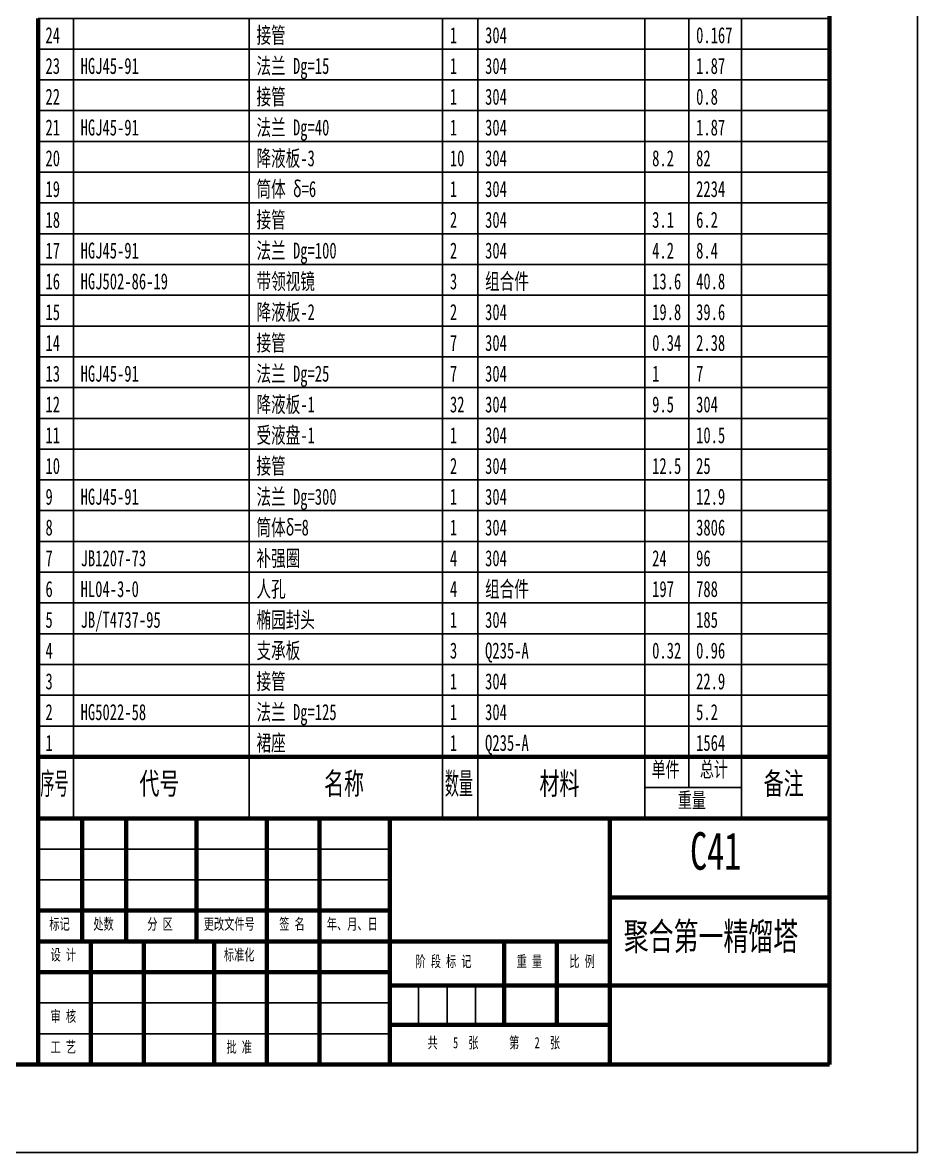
# Model space of a CAD drawing. Header units: millimetres. Extents: x -8910 to 8910, y -12615 to 12615.
# Drawn here: x 2804 to 8910, y -12615 to -4904 of the extents above; entities that cross this region are included whole.
import ezdxf

# ---------------------------------------------------------------- set-up
doc = ezdxf.new("R2010")
doc.units = ezdxf.units.MM
doc.layers.add('CAXA0', color=7, linetype='Continuous', lineweight=50)
doc.layers.add('CAXA3', color=7, linetype='Continuous', lineweight=25)
doc.styles.add('TextStyle0', font='FSGB2312.ttf', dxfattribs={"width": 0.47012})
doc.styles.add('标准', font='FSGB2312.ttf', dxfattribs={"width": 0.667})

# ---------------------------------------------------------------- blocks, each defined once
blk = doc.blocks.new('CAXBLOCK0', base_point=(8310, -12015))
at = {"layer": 'CAXA0', "linetype": 'Continuous', "lineweight": 25}
for p, q in [((8910, 12615), (8910, -12615)), ((8910, -12615), (-8910, -12615))]:
    blk.add_line(p, q, dxfattribs=at)
at = {"layer": 'CAXA0', "linetype": 'Continuous', "lineweight": 70}
for p, q in [((8310, 12015), (8310, -12015)), ((8310, -12015), (-8310, -12015))]:
    blk.add_line(p, q, dxfattribs=at)
blk = doc.blocks.new('CAXBLOCK89')
at = {"layer": 'CAXA0', "color": 0, "linetype": 'Continuous', "lineweight": 70}
for p, q in [((2910, -10335), (2910, -9915)), ((3150, -9915), (2910, -9915)), ((2910, -10335), (3150, -10335))]:
    blk.add_line(p, q, dxfattribs=at)
at = {"layer": 'CAXA0', "color": 0, "linetype": 'Continuous', "lineweight": 25}
blk.add_line((3150, -9915), (3150, -10335), dxfattribs=at)
at = {"layer": 'CAXA0', "color": 0, "linetype": 'Continuous', "lineweight": 25, "insert": (2925, -10022.25), "char_height": 150, "attachment_point": 1, "style": 'TextStyle0'}
blk.add_mtext('\\fFangSong_GB2312|b0|i0|p34;序号', dxfattribs=at)
blk = doc.blocks.new('CAXBLOCK90')
at = {"layer": 'CAXA0', "color": 0, "linetype": 'Continuous', "lineweight": 25}
for p, q in [((3150, -10335), (3150, -9915)), ((4350, -9915), (4350, -10335))]:
    blk.add_line(p, q, dxfattribs=at)
at = {"layer": 'CAXA0', "color": 0, "linetype": 'Continuous', "lineweight": 70}
for p, q in [((4350, -9915), (3150, -9915)), ((3150, -10335), (4350, -10335))]:
    blk.add_line(p, q, dxfattribs=at)
at = {"layer": 'CAXA0', "color": 0, "linetype": 'Continuous', "lineweight": 25, "insert": (3601, -10022.2), "char_height": 150, "attachment_point": 1, "style": '标准'}
blk.add_mtext('\\fFangSong_GB2312|b0|i0|p34;代号', dxfattribs=at)
blk = doc.blocks.new('CAXBLOCK91')
at = {"layer": 'CAXA0', "color": 0, "linetype": 'Continuous', "lineweight": 25}
for p, q in [((4350, -10335), (4350, -9915)), ((5670, -9915), (5670, -10335))]:
    blk.add_line(p, q, dxfattribs=at)
at = {"layer": 'CAXA0', "color": 0, "linetype": 'Continuous', "lineweight": 70}
for p, q in [((5670, -9915), (4350, -9915)), ((4350, -10335), (5670, -10335))]:
    blk.add_line(p, q, dxfattribs=at)
at = {"layer": 'CAXA0', "color": 0, "linetype": 'Continuous', "lineweight": 25, "insert": (4861, -10022.2), "char_height": 150, "attachment_point": 1, "style": '标准'}
blk.add_mtext('\\fFangSong_GB2312|b0|i0|p34;名称', dxfattribs=at)
blk = doc.blocks.new('CAXBLOCK92')
at = {"layer": 'CAXA0', "color": 0, "linetype": 'Continuous', "lineweight": 25}
for p, q in [((5670, -10335), (5670, -9915)), ((5910, -9915), (5910, -10335))]:
    blk.add_line(p, q, dxfattribs=at)
at = {"layer": 'CAXA0', "color": 0, "linetype": 'Continuous', "lineweight": 70}
for p, q in [((5910, -9915), (5670, -9915)), ((5670, -10335), (5910, -10335))]:
    blk.add_line(p, q, dxfattribs=at)
at = {"layer": 'CAXA0', "color": 0, "linetype": 'Continuous', "lineweight": 25, "insert": (5685, -10022.25), "char_height": 150, "attachment_point": 1, "style": 'TextStyle0'}
blk.add_mtext('\\fFangSong_GB2312|b0|i0|p34;数量', dxfattribs=at)
blk = doc.blocks.new('CAXBLOCK93')
at = {"layer": 'CAXA0', "color": 0, "linetype": 'Continuous', "lineweight": 25}
for p, q in [((5910, -10335), (5910, -9915)), ((7050, -9915), (7050, -10335))]:
    blk.add_line(p, q, dxfattribs=at)
at = {"layer": 'CAXA0', "color": 0, "linetype": 'Continuous', "lineweight": 70}
for p, q in [((7050, -9915), (5910, -9915)), ((5910, -10335), (7050, -10335))]:
    blk.add_line(p, q, dxfattribs=at)
at = {"layer": 'CAXA0', "color": 0, "linetype": 'Continuous', "lineweight": 25, "insert": (6331, -10022.2), "char_height": 150, "attachment_point": 1, "style": '标准'}
blk.add_mtext('\\fFangSong_GB2312|b0|i0|p34;材料', dxfattribs=at)
blk = doc.blocks.new('CAXBLOCK94')
at = {"layer": 'CAXA0', "color": 0, "linetype": 'Continuous', "lineweight": 25}
for p, q in [((7050, -10335), (7050, -10125)), ((7710, -10125), (7050, -10125)), ((7710, -10125), (7710, -10335))]:
    blk.add_line(p, q, dxfattribs=at)
at = {"layer": 'CAXA0', "color": 0, "linetype": 'Continuous', "lineweight": 70}
blk.add_line((7050, -10335), (7710, -10335), dxfattribs=at)
at = {"layer": 'CAXA0', "color": 0, "linetype": 'Continuous', "lineweight": 25, "insert": (7275.7, -10158.1), "char_height": 105, "attachment_point": 1, "style": '标准'}
blk.add_mtext('\\fFangSong_GB2312|b0|i0|p34;重量', dxfattribs=at)
blk = doc.blocks.new('CAXBLOCK95')
at = {"layer": 'CAXA0', "color": 0, "linetype": 'Continuous', "lineweight": 25}
for p, q in [((7050, -10125), (7050, -9915)), ((7350, -9915), (7350, -10125)), ((7050, -10125), (7350, -10125))]:
    blk.add_line(p, q, dxfattribs=at)
at = {"layer": 'CAXA0', "color": 0, "linetype": 'Continuous', "lineweight": 70}
blk.add_line((7350, -9915), (7050, -9915), dxfattribs=at)
at = {"layer": 'CAXA0', "color": 0, "linetype": 'Continuous', "lineweight": 25, "insert": (7095.7, -9948.1), "char_height": 105, "attachment_point": 1, "style": '标准'}
blk.add_mtext('\\fFangSong_GB2312|b0|i0|p34;单件', dxfattribs=at)
blk = doc.blocks.new('CAXBLOCK96')
at = {"layer": 'CAXA0', "color": 0, "linetype": 'Continuous', "lineweight": 25}
for p, q in [((7350, -10125), (7350, -9915)), ((7710, -9915), (7710, -10125)), ((7350, -10125), (7710, -10125))]:
    blk.add_line(p, q, dxfattribs=at)
at = {"layer": 'CAXA0', "color": 0, "linetype": 'Continuous', "lineweight": 70}
blk.add_line((7710, -9915), (7350, -9915), dxfattribs=at)
at = {"layer": 'CAXA0', "color": 0, "linetype": 'Continuous', "lineweight": 25, "insert": (7425.7, -9948.1), "char_height": 105, "attachment_point": 1, "style": '标准'}
blk.add_mtext('\\fFangSong_GB2312|b0|i0|p34;总计', dxfattribs=at)
blk = doc.blocks.new('CAXBLOCK97')
at = {"layer": 'CAXA0', "color": 0, "linetype": 'Continuous', "lineweight": 25}
blk.add_line((7710, -10335), (7710, -9915), dxfattribs=at)
at = {"layer": 'CAXA0', "color": 0, "linetype": 'Continuous', "lineweight": 70}
for p, q in [((8310, -9915), (7710, -9915)), ((8310, -9915), (8310, -10335)), ((7710, -10335), (8310, -10335))]:
    blk.add_line(p, q, dxfattribs=at)
at = {"layer": 'CAXA0', "color": 0, "linetype": 'Continuous', "lineweight": 25, "insert": (7861, -10022.2), "char_height": 150, "attachment_point": 1, "style": '标准'}
blk.add_mtext('\\fFangSong_GB2312|b0|i0|p34;备注', dxfattribs=at)
blk = doc.blocks.new('CAXBLOCK98')
at = {"layer": 'CAXA0', "color": 0, "linetype": 'Continuous', "lineweight": 70}
for p, q in [((8310, -10335), (8310, -9915)), ((8310, -9915), (8310, -10335))]:
    blk.add_line(p, q, dxfattribs=at)
blk = doc.blocks.new('CAXBLOCK88', base_point=(2910, -10335))
at = {"layer": 'CAXA0'}
for name in ['CAXBLOCK89', 'CAXBLOCK90', 'CAXBLOCK91', 'CAXBLOCK92', 'CAXBLOCK93', 'CAXBLOCK95', 'CAXBLOCK96', 'CAXBLOCK97', 'CAXBLOCK98', 'CAXBLOCK94']:
    blk.add_blockref(name, (0, 0), dxfattribs=at)
blk = doc.blocks.new('CAXBLOCK99', base_point=(2910, -9915))
at = {"layer": 'CAXA0', "color": 0, "linetype": 'Continuous', "lineweight": 25}
for p, q in [((8310, -9705), (2910, -9705)), ((3150, -9915), (3150, -9705)), ((4350, -9915), (4350, -9705)), ((5670, -9915), (5670, -9705)), ((5910, -9915), (5910, -9705)), ((7050, -9915), (7050, -9705)), ((7350, -9915), (7350, -9705)), ((7710, -9915), (7710, -9705)), ((8310, -9915), (2910, -9915))]:
    blk.add_line(p, q, dxfattribs=at)
at = {"layer": 'CAXA0', "color": 0, "linetype": 'Continuous', "lineweight": 70}
for p, q in [((2910, -9915), (2910, -9705)), ((8310, -9915), (8310, -9705))]:
    blk.add_line(p, q, dxfattribs=at)
at = {"layer": 'CAXA0', "color": 0, "linetype": 'Continuous', "lineweight": 25, "char_height": 109.5, "attachment_point": 1, "style": '标准'}
for s, insert in [('\\fFangSong_GB2312|b0|i0|p34;1', (2959.8, -9764.985)), ('\\fFangSong_GB2312|b0|i0|p34;裙座', (4399.8, -9764.985)), ('\\fFangSong_GB2312|b0|i0|p34;1', (5719.8, -9764.985)), ('\\fFangSong_GB2312|b0|i0|p34;Q235-A', (5959.8, -9764.985)), ('\\fFangSong_GB2312|b0|i0|p34;1564', (7399.8, -9764.985))]:
    blk.add_mtext(s, dxfattribs=dict(at, insert=insert))
blk = doc.blocks.new('CAXBLOCK100', base_point=(2910, -9705))
at = {"layer": 'CAXA0', "color": 0, "linetype": 'Continuous', "lineweight": 25}
for p, q in [((8310, -9495), (2910, -9495)), ((3150, -9705), (3150, -9495)), ((4350, -9705), (4350, -9495)), ((5670, -9705), (5670, -9495)), ((5910, -9705), (5910, -9495)), ((7050, -9705), (7050, -9495)), ((7350, -9705), (7350, -9495)), ((7710, -9705), (7710, -9495)), ((8310, -9705), (2910, -9705))]:
    blk.add_line(p, q, dxfattribs=at)
at = {"layer": 'CAXA0', "color": 0, "linetype": 'Continuous', "lineweight": 70}
for p, q in [((2910, -9705), (2910, -9495)), ((8310, -9705), (8310, -9495))]:
    blk.add_line(p, q, dxfattribs=at)
at = {"layer": 'CAXA0', "color": 0, "linetype": 'Continuous', "lineweight": 25, "char_height": 109.5, "attachment_point": 1, "style": '标准'}
for s, insert in [('\\fFangSong_GB2312|b0|i0|p34;2', (2959.8, -9554.985)), ('\\fFangSong_GB2312|b0|i0|p34;HG5022-58', (3199.8, -9554.985)), ('\\fFangSong_GB2312|b0|i0|p34;法兰 Dg=125', (4399.8, -9554.985)), ('\\fFangSong_GB2312|b0|i0|p34;1', (5719.8, -9554.985)), ('\\fFangSong_GB2312|b0|i0|p34;304', (5959.8, -9554.985)), ('\\fFangSong_GB2312|b0|i0|p34;5.2', (7399.8, -9554.985))]:
    blk.add_mtext(s, dxfattribs=dict(at, insert=insert))
blk = doc.blocks.new('CAXBLOCK101', base_point=(2910, -9495))
at = {"layer": 'CAXA0', "color": 0, "linetype": 'Continuous', "lineweight": 25}
for p, q in [((8310, -9285), (2910, -9285)), ((3150, -9495), (3150, -9285)), ((4350, -9495), (4350, -9285)), ((5670, -9495), (5670, -9285)), ((5910, -9495), (5910, -9285)), ((7050, -9495), (7050, -9285)), ((7350, -9495), (7350, -9285)), ((7710, -9495), (7710, -9285)), ((8310, -9495), (2910, -9495))]:
    blk.add_line(p, q, dxfattribs=at)
at = {"layer": 'CAXA0', "color": 0, "linetype": 'Continuous', "lineweight": 70}
for p, q in [((2910, -9495), (2910, -9285)), ((8310, -9495), (8310, -9285))]:
    blk.add_line(p, q, dxfattribs=at)
at = {"layer": 'CAXA0', "color": 0, "linetype": 'Continuous', "lineweight": 25, "char_height": 109.5, "attachment_point": 1, "style": '标准'}
for s, insert in [('\\fFangSong_GB2312|b0|i0|p34;接管', (4399.8, -9344.985)), ('\\fFangSong_GB2312|b0|i0|p34;3', (2959.8, -9344.985)), ('\\fFangSong_GB2312|b0|i0|p34;1', (5719.8, -9344.985)), ('\\fFangSong_GB2312|b0|i0|p34;304', (5959.8, -9344.985)), ('\\fFangSong_GB2312|b0|i0|p34;22.9', (7399.8, -9344.985))]:
    blk.add_mtext(s, dxfattribs=dict(at, insert=insert))
blk = doc.blocks.new('CAXBLOCK102', base_point=(2910, -9285))
at = {"layer": 'CAXA0', "color": 0, "linetype": 'Continuous', "lineweight": 25}
for p, q in [((8310, -9075), (2910, -9075)), ((3150, -9285), (3150, -9075)), ((4350, -9285), (4350, -9075)), ((5670, -9285), (5670, -9075)), ((5910, -9285), (5910, -9075)), ((7050, -9285), (7050, -9075)), ((7350, -9285), (7350, -9075)), ((7710, -9285), (7710, -9075)), ((8310, -9285), (2910, -9285))]:
    blk.add_line(p, q, dxfattribs=at)
at = {"layer": 'CAXA0', "color": 0, "linetype": 'Continuous', "lineweight": 70}
for p, q in [((2910, -9285), (2910, -9075)), ((8310, -9285), (8310, -9075))]:
    blk.add_line(p, q, dxfattribs=at)
at = {"layer": 'CAXA0', "color": 0, "linetype": 'Continuous', "lineweight": 25, "char_height": 109.5, "attachment_point": 1, "style": '标准'}
for s, insert in [('\\fFangSong_GB2312|b0|i0|p34;4', (2959.8, -9134.985)), ('\\fFangSong_GB2312|b0|i0|p34;支承板', (4399.8, -9134.985)), ('\\fFangSong_GB2312|b0|i0|p34;3', (5719.8, -9134.985)), ('\\fFangSong_GB2312|b0|i0|p34;Q235-A', (5959.8, -9134.985)), ('\\fFangSong_GB2312|b0|i0|p34;0.32', (7099.8, -9134.985)), ('\\fFangSong_GB2312|b0|i0|p34;0.96', (7399.8, -9134.985))]:
    blk.add_mtext(s, dxfattribs=dict(at, insert=insert))
blk = doc.blocks.new('CAXBLOCK103', base_point=(2910, -9075))
at = {"layer": 'CAXA0', "color": 0, "linetype": 'Continuous', "lineweight": 25}
for p, q in [((8310, -8865), (2910, -8865)), ((3150, -9075), (3150, -8865)), ((4350, -9075), (4350, -8865)), ((5670, -9075), (5670, -8865)), ((5910, -9075), (5910, -8865)), ((7050, -9075), (7050, -8865)), ((7350, -9075), (7350, -8865)), ((7710, -9075), (7710, -8865)), ((8310, -9075), (2910, -9075))]:
    blk.add_line(p, q, dxfattribs=at)
at = {"layer": 'CAXA0', "color": 0, "linetype": 'Continuous', "lineweight": 70}
for p, q in [((2910, -9075), (2910, -8865)), ((8310, -9075), (8310, -8865))]:
    blk.add_line(p, q, dxfattribs=at)
at = {"layer": 'CAXA0', "color": 0, "linetype": 'Continuous', "lineweight": 25, "char_height": 109.5, "attachment_point": 1, "style": '标准'}
for s, insert in [('\\fFangSong_GB2312|b0|i0|p34;5', (2959.8, -8924.985)), ('\\fFangSong_GB2312|b0|i0|p34;JB/T4737-95', (3199.8, -8924.985)), ('\\fFangSong_GB2312|b0|i0|p34;椭园封头', (4399.8, -8924.985)), ('\\fFangSong_GB2312|b0|i0|p34;1', (5719.8, -8924.985)), ('\\fFangSong_GB2312|b0|i0|p34;304', (5959.8, -8924.985)), ('\\fFangSong_GB2312|b0|i0|p34;185', (7399.8, -8924.985))]:
    blk.add_mtext(s, dxfattribs=dict(at, insert=insert))
blk = doc.blocks.new('CAXBLOCK104', base_point=(2910, -8865))
at = {"layer": 'CAXA0', "color": 0, "linetype": 'Continuous', "lineweight": 25}
for p, q in [((8310, -8655), (2910, -8655)), ((3150, -8865), (3150, -8655)), ((4350, -8865), (4350, -8655)), ((5670, -8865), (5670, -8655)), ((5910, -8865), (5910, -8655)), ((7050, -8865), (7050, -8655)), ((7350, -8865), (7350, -8655)), ((7710, -8865), (7710, -8655)), ((8310, -8865), (2910, -8865))]:
    blk.add_line(p, q, dxfattribs=at)
at = {"layer": 'CAXA0', "color": 0, "linetype": 'Continuous', "lineweight": 70}
for p, q in [((2910, -8865), (2910, -8655)), ((8310, -8865), (8310, -8655))]:
    blk.add_line(p, q, dxfattribs=at)
at = {"layer": 'CAXA0', "color": 0, "linetype": 'Continuous', "lineweight": 25, "char_height": 109.5, "attachment_point": 1, "style": '标准'}
for s, insert in [('\\fFangSong_GB2312|b0|i0|p34;人孔', (4399.8, -8714.985)), ('\\fFangSong_GB2312|b0|i0|p34;组合件', (5959.8, -8714.985)), ('\\fFangSong_GB2312|b0|i0|p34;6', (2959.8, -8714.985)), ('\\fFangSong_GB2312|b0|i0|p34;HL04-3-0', (3199.8, -8714.985)), ('\\fFangSong_GB2312|b0|i0|p34;4', (5719.8, -8714.985)), ('\\fFangSong_GB2312|b0|i0|p34;197', (7099.8, -8714.985)), ('\\fFangSong_GB2312|b0|i0|p34;788', (7399.8, -8714.985))]:
    blk.add_mtext(s, dxfattribs=dict(at, insert=insert))
blk = doc.blocks.new('CAXBLOCK105', base_point=(2910, -8655))
at = {"layer": 'CAXA0', "color": 0, "linetype": 'Continuous', "lineweight": 25}
for p, q in [((8310, -8445), (2910, -8445)), ((3150, -8655), (3150, -8445)), ((4350, -8655), (4350, -8445)), ((5670, -8655), (5670, -8445)), ((5910, -8655), (5910, -8445)), ((7050, -8655), (7050, -8445)), ((7350, -8655), (7350, -8445)), ((7710, -8655), (7710, -8445)), ((8310, -8655), (2910, -8655))]:
    blk.add_line(p, q, dxfattribs=at)
at = {"layer": 'CAXA0', "color": 0, "linetype": 'Continuous', "lineweight": 70}
for p, q in [((2910, -8655), (2910, -8445)), ((8310, -8655), (8310, -8445))]:
    blk.add_line(p, q, dxfattribs=at)
at = {"layer": 'CAXA0', "color": 0, "linetype": 'Continuous', "lineweight": 25, "char_height": 109.5, "attachment_point": 1, "style": '标准'}
for s, insert in [('\\fFangSong_GB2312|b0|i0|p34;7', (2959.8, -8504.985)), ('\\fFangSong_GB2312|b0|i0|p34;JB1207-73', (3199.8, -8504.985)), ('\\fFangSong_GB2312|b0|i0|p34;补强圈', (4399.8, -8504.985)), ('\\fFangSong_GB2312|b0|i0|p34;4', (5719.8, -8504.985)), ('\\fFangSong_GB2312|b0|i0|p34;304', (5959.8, -8504.985)), ('\\fFangSong_GB2312|b0|i0|p34;24', (7099.8, -8504.985)), ('\\fFangSong_GB2312|b0|i0|p34;96', (7399.8, -8504.985))]:
    blk.add_mtext(s, dxfattribs=dict(at, insert=insert))
blk = doc.blocks.new('CAXBLOCK106', base_point=(2910, -8445))
at = {"layer": 'CAXA0', "color": 0, "linetype": 'Continuous', "lineweight": 25}
for p, q in [((8310, -8235), (2910, -8235)), ((3150, -8445), (3150, -8235)), ((4350, -8445), (4350, -8235)), ((5670, -8445), (5670, -8235)), ((5910, -8445), (5910, -8235)), ((7050, -8445), (7050, -8235)), ((7350, -8445), (7350, -8235)), ((7710, -8445), (7710, -8235)), ((8310, -8445), (2910, -8445))]:
    blk.add_line(p, q, dxfattribs=at)
at = {"layer": 'CAXA0', "color": 0, "linetype": 'Continuous', "lineweight": 70}
for p, q in [((2910, -8445), (2910, -8235)), ((8310, -8445), (8310, -8235))]:
    blk.add_line(p, q, dxfattribs=at)
at = {"layer": 'CAXA0', "color": 0, "linetype": 'Continuous', "lineweight": 25, "char_height": 109.5, "attachment_point": 1, "style": '标准'}
for s, insert in [('\\fFangSong_GB2312|b0|i0|p34;8', (2959.8, -8294.985)), ('\\fFangSong_GB2312|b0|i0|p34;筒体δ=8', (4399.8, -8294.985)), ('\\fFangSong_GB2312|b0|i0|p34;1', (5719.8, -8294.985)), ('\\fFangSong_GB2312|b0|i0|p34;304', (5959.8, -8294.985)), ('\\fFangSong_GB2312|b0|i0|p34;3806', (7399.8, -8294.985))]:
    blk.add_mtext(s, dxfattribs=dict(at, insert=insert))
blk = doc.blocks.new('CAXBLOCK107', base_point=(2910, -8235))
at = {"layer": 'CAXA0', "color": 0, "linetype": 'Continuous', "lineweight": 25}
for p, q in [((8310, -8025), (2910, -8025)), ((3150, -8235), (3150, -8025)), ((4350, -8235), (4350, -8025)), ((5670, -8235), (5670, -8025)), ((5910, -8235), (5910, -8025)), ((7050, -8235), (7050, -8025)), ((7350, -8235), (7350, -8025)), ((7710, -8235), (7710, -8025)), ((8310, -8235), (2910, -8235))]:
    blk.add_line(p, q, dxfattribs=at)
at = {"layer": 'CAXA0', "color": 0, "linetype": 'Continuous', "lineweight": 70}
for p, q in [((2910, -8235), (2910, -8025)), ((8310, -8235), (8310, -8025))]:
    blk.add_line(p, q, dxfattribs=at)
at = {"layer": 'CAXA0', "color": 0, "linetype": 'Continuous', "lineweight": 25, "char_height": 109.5, "attachment_point": 1, "style": '标准'}
for s, insert in [('\\fFangSong_GB2312|b0|i0|p34;9', (2959.8, -8084.985)), ('\\fFangSong_GB2312|b0|i0|p34;HGJ45-91', (3199.8, -8084.985)), ('\\fFangSong_GB2312|b0|i0|p34;法兰 Dg=300', (4399.8, -8084.985)), ('\\fFangSong_GB2312|b0|i0|p34;1', (5719.8, -8084.985)), ('\\fFangSong_GB2312|b0|i0|p34;304', (5959.8, -8084.985)), ('\\fFangSong_GB2312|b0|i0|p34;12.9', (7399.8, -8084.985))]:
    blk.add_mtext(s, dxfattribs=dict(at, insert=insert))
blk = doc.blocks.new('CAXBLOCK108', base_point=(2910, -8025))
at = {"layer": 'CAXA0', "color": 0, "linetype": 'Continuous', "lineweight": 25}
for p, q in [((8310, -7815), (2910, -7815)), ((3150, -8025), (3150, -7815)), ((4350, -8025), (4350, -7815)), ((5670, -8025), (5670, -7815)), ((5910, -8025), (5910, -7815)), ((7050, -8025), (7050, -7815)), ((7350, -8025), (7350, -7815)), ((7710, -8025), (7710, -7815)), ((8310, -8025), (2910, -8025))]:
    blk.add_line(p, q, dxfattribs=at)
at = {"layer": 'CAXA0', "color": 0, "linetype": 'Continuous', "lineweight": 70}
for p, q in [((2910, -8025), (2910, -7815)), ((8310, -8025), (8310, -7815))]:
    blk.add_line(p, q, dxfattribs=at)
at = {"layer": 'CAXA0', "color": 0, "linetype": 'Continuous', "lineweight": 25, "char_height": 109.5, "attachment_point": 1, "style": '标准'}
for s, insert in [('\\fFangSong_GB2312|b0|i0|p34;接管', (4399.8, -7874.985)), ('\\fFangSong_GB2312|b0|i0|p34;10', (2959.8, -7874.985)), ('\\fFangSong_GB2312|b0|i0|p34;2', (5719.8, -7874.985)), ('\\fFangSong_GB2312|b0|i0|p34;304', (5959.8, -7874.985)), ('\\fFangSong_GB2312|b0|i0|p34;12.5', (7099.8, -7874.985)), ('\\fFangSong_GB2312|b0|i0|p34;25', (7399.8, -7874.985))]:
    blk.add_mtext(s, dxfattribs=dict(at, insert=insert))
blk = doc.blocks.new('CAXBLOCK109', base_point=(2910, -7815))
at = {"layer": 'CAXA0', "color": 0, "linetype": 'Continuous', "lineweight": 25}
for p, q in [((8310, -7605), (2910, -7605)), ((3150, -7815), (3150, -7605)), ((4350, -7815), (4350, -7605)), ((5670, -7815), (5670, -7605)), ((5910, -7815), (5910, -7605)), ((7050, -7815), (7050, -7605)), ((7350, -7815), (7350, -7605)), ((7710, -7815), (7710, -7605)), ((8310, -7815), (2910, -7815))]:
    blk.add_line(p, q, dxfattribs=at)
at = {"layer": 'CAXA0', "color": 0, "linetype": 'Continuous', "lineweight": 70}
for p, q in [((2910, -7815), (2910, -7605)), ((8310, -7815), (8310, -7605))]:
    blk.add_line(p, q, dxfattribs=at)
at = {"layer": 'CAXA0', "color": 0, "linetype": 'Continuous', "lineweight": 25, "char_height": 109.5, "attachment_point": 1, "style": '标准'}
for s, insert in [('\\fFangSong_GB2312|b0|i0|p34;11', (2959.8, -7664.985)), ('\\fFangSong_GB2312|b0|i0|p34;受液盘-1', (4399.8, -7664.985)), ('\\fFangSong_GB2312|b0|i0|p34;1', (5719.8, -7664.985)), ('\\fFangSong_GB2312|b0|i0|p34;304', (5959.8, -7664.985)), ('\\fFangSong_GB2312|b0|i0|p34;10.5', (7399.8, -7664.985))]:
    blk.add_mtext(s, dxfattribs=dict(at, insert=insert))
blk = doc.blocks.new('CAXBLOCK110', base_point=(2910, -7605))
at = {"layer": 'CAXA0', "color": 0, "linetype": 'Continuous', "lineweight": 25}
for p, q in [((8310, -7395), (2910, -7395)), ((3150, -7605), (3150, -7395)), ((4350, -7605), (4350, -7395)), ((5670, -7605), (5670, -7395)), ((5910, -7605), (5910, -7395)), ((7050, -7605), (7050, -7395)), ((7350, -7605), (7350, -7395)), ((7710, -7605), (7710, -7395)), ((8310, -7605), (2910, -7605))]:
    blk.add_line(p, q, dxfattribs=at)
at = {"layer": 'CAXA0', "color": 0, "linetype": 'Continuous', "lineweight": 70}
for p, q in [((2910, -7605), (2910, -7395)), ((8310, -7605), (8310, -7395))]:
    blk.add_line(p, q, dxfattribs=at)
at = {"layer": 'CAXA0', "color": 0, "linetype": 'Continuous', "lineweight": 25, "char_height": 109.5, "attachment_point": 1, "style": '标准'}
for s, insert in [('\\fFangSong_GB2312|b0|i0|p34;12', (2959.8, -7454.985)), ('\\fFangSong_GB2312|b0|i0|p34;降液板-1', (4399.8, -7454.985)), ('\\fFangSong_GB2312|b0|i0|p34;32', (5719.8, -7454.985)), ('\\fFangSong_GB2312|b0|i0|p34;304', (5959.8, -7454.985)), ('\\fFangSong_GB2312|b0|i0|p34;9.5', (7099.8, -7454.985)), ('\\fFangSong_GB2312|b0|i0|p34;304', (7399.8, -7454.985))]:
    blk.add_mtext(s, dxfattribs=dict(at, insert=insert))
blk = doc.blocks.new('CAXBLOCK111', base_point=(2910, -7395))
at = {"layer": 'CAXA0', "color": 0, "linetype": 'Continuous', "lineweight": 25}
for p, q in [((8310, -7185), (2910, -7185)), ((3150, -7395), (3150, -7185)), ((4350, -7395), (4350, -7185)), ((5670, -7395), (5670, -7185)), ((5910, -7395), (5910, -7185)), ((7050, -7395), (7050, -7185)), ((7350, -7395), (7350, -7185)), ((7710, -7395), (7710, -7185)), ((8310, -7395), (2910, -7395))]:
    blk.add_line(p, q, dxfattribs=at)
at = {"layer": 'CAXA0', "color": 0, "linetype": 'Continuous', "lineweight": 70}
for p, q in [((2910, -7395), (2910, -7185)), ((8310, -7395), (8310, -7185))]:
    blk.add_line(p, q, dxfattribs=at)
at = {"layer": 'CAXA0', "color": 0, "linetype": 'Continuous', "lineweight": 25, "char_height": 109.5, "attachment_point": 1, "style": '标准'}
for s, insert in [('\\fFangSong_GB2312|b0|i0|p34;13', (2959.8, -7244.985)), ('\\fFangSong_GB2312|b0|i0|p34;HGJ45-91', (3199.8, -7244.985)), ('\\fFangSong_GB2312|b0|i0|p34;法兰 Dg=25', (4399.8, -7244.985)), ('\\fFangSong_GB2312|b0|i0|p34;7', (5719.8, -7244.985)), ('\\fFangSong_GB2312|b0|i0|p34;304', (5959.8, -7244.985)), ('\\fFangSong_GB2312|b0|i0|p34;1', (7099.8, -7244.985)), ('\\fFangSong_GB2312|b0|i0|p34;7', (7399.8, -7244.985))]:
    blk.add_mtext(s, dxfattribs=dict(at, insert=insert))
blk = doc.blocks.new('CAXBLOCK112', base_point=(2910, -7185))
at = {"layer": 'CAXA0', "color": 0, "linetype": 'Continuous', "lineweight": 25}
for p, q in [((8310, -6975), (2910, -6975)), ((3150, -7185), (3150, -6975)), ((4350, -7185), (4350, -6975)), ((5670, -7185), (5670, -6975)), ((5910, -7185), (5910, -6975)), ((7050, -7185), (7050, -6975)), ((7350, -7185), (7350, -6975)), ((7710, -7185), (7710, -6975)), ((8310, -7185), (2910, -7185))]:
    blk.add_line(p, q, dxfattribs=at)
at = {"layer": 'CAXA0', "color": 0, "linetype": 'Continuous', "lineweight": 70}
for p, q in [((2910, -7185), (2910, -6975)), ((8310, -7185), (8310, -6975))]:
    blk.add_line(p, q, dxfattribs=at)
at = {"layer": 'CAXA0', "color": 0, "linetype": 'Continuous', "lineweight": 25, "char_height": 109.5, "attachment_point": 1, "style": '标准'}
for s, insert in [('\\fFangSong_GB2312|b0|i0|p34;14', (2959.8, -7034.985)), ('\\fFangSong_GB2312|b0|i0|p34;接管', (4399.8, -7034.985)), ('\\fFangSong_GB2312|b0|i0|p34;7', (5719.8, -7034.985)), ('\\fFangSong_GB2312|b0|i0|p34;304', (5959.8, -7034.985)), ('\\fFangSong_GB2312|b0|i0|p34;0.34', (7099.8, -7034.985)), ('\\fFangSong_GB2312|b0|i0|p34;2.38', (7399.8, -7034.985))]:
    blk.add_mtext(s, dxfattribs=dict(at, insert=insert))
blk = doc.blocks.new('CAXBLOCK113', base_point=(2910, -6975))
at = {"layer": 'CAXA0', "color": 0, "linetype": 'Continuous', "lineweight": 25}
for p, q in [((8310, -6765), (2910, -6765)), ((3150, -6975), (3150, -6765)), ((4350, -6975), (4350, -6765)), ((5670, -6975), (5670, -6765)), ((5910, -6975), (5910, -6765)), ((7050, -6975), (7050, -6765)), ((7350, -6975), (7350, -6765)), ((7710, -6975), (7710, -6765)), ((8310, -6975), (2910, -6975))]:
    blk.add_line(p, q, dxfattribs=at)
at = {"layer": 'CAXA0', "color": 0, "linetype": 'Continuous', "lineweight": 70}
for p, q in [((2910, -6975), (2910, -6765)), ((8310, -6975), (8310, -6765))]:
    blk.add_line(p, q, dxfattribs=at)
at = {"layer": 'CAXA0', "color": 0, "linetype": 'Continuous', "lineweight": 25, "char_height": 109.5, "attachment_point": 1, "style": '标准'}
for s, insert in [('\\fFangSong_GB2312|b0|i0|p34;15', (2959.8, -6824.985)), ('\\fFangSong_GB2312|b0|i0|p34;降液板-2', (4399.8, -6824.985)), ('\\fFangSong_GB2312|b0|i0|p34;2', (5719.8, -6824.985)), ('\\fFangSong_GB2312|b0|i0|p34;304', (5959.8, -6824.985)), ('\\fFangSong_GB2312|b0|i0|p34;19.8', (7099.8, -6824.985)), ('\\fFangSong_GB2312|b0|i0|p34;39.6', (7399.8, -6824.985))]:
    blk.add_mtext(s, dxfattribs=dict(at, insert=insert))
blk = doc.blocks.new('CAXBLOCK114', base_point=(2910, -6765))
at = {"layer": 'CAXA0', "color": 0, "linetype": 'Continuous', "lineweight": 25}
for p, q in [((8310, -6555), (2910, -6555)), ((3150, -6765), (3150, -6555)), ((4350, -6765), (4350, -6555)), ((5670, -6765), (5670, -6555)), ((5910, -6765), (5910, -6555)), ((7050, -6765), (7050, -6555)), ((7350, -6765), (7350, -6555)), ((7710, -6765), (7710, -6555)), ((8310, -6765), (2910, -6765))]:
    blk.add_line(p, q, dxfattribs=at)
at = {"layer": 'CAXA0', "color": 0, "linetype": 'Continuous', "lineweight": 70}
for p, q in [((2910, -6765), (2910, -6555)), ((8310, -6765), (8310, -6555))]:
    blk.add_line(p, q, dxfattribs=at)
at = {"layer": 'CAXA0', "color": 0, "linetype": 'Continuous', "lineweight": 25, "char_height": 109.5, "attachment_point": 1, "style": '标准'}
for s, insert in [('\\fFangSong_GB2312|b0|i0|p34;16', (2959.8, -6614.985)), ('\\fFangSong_GB2312|b0|i0|p34;HGJ502-86-19', (3199.8, -6614.985)), ('\\fFangSong_GB2312|b0|i0|p34;带领视镜', (4399.8, -6614.985)), ('\\fFangSong_GB2312|b0|i0|p34;3', (5719.8, -6614.985)), ('\\fFangSong_GB2312|b0|i0|p34;组合件', (5959.8, -6614.985)), ('\\fFangSong_GB2312|b0|i0|p34;13.6', (7099.8, -6614.985)), ('\\fFangSong_GB2312|b0|i0|p34;40.8', (7399.8, -6614.985))]:
    blk.add_mtext(s, dxfattribs=dict(at, insert=insert))
blk = doc.blocks.new('CAXBLOCK115', base_point=(2910, -6555))
at = {"layer": 'CAXA0', "color": 0, "linetype": 'Continuous', "lineweight": 25}
for p, q in [((8310, -6345), (2910, -6345)), ((3150, -6555), (3150, -6345)), ((4350, -6555), (4350, -6345)), ((5670, -6555), (5670, -6345)), ((5910, -6555), (5910, -6345)), ((7050, -6555), (7050, -6345)), ((7350, -6555), (7350, -6345)), ((7710, -6555), (7710, -6345)), ((8310, -6555), (2910, -6555))]:
    blk.add_line(p, q, dxfattribs=at)
at = {"layer": 'CAXA0', "color": 0, "linetype": 'Continuous', "lineweight": 70}
for p, q in [((2910, -6555), (2910, -6345)), ((8310, -6555), (8310, -6345))]:
    blk.add_line(p, q, dxfattribs=at)
at = {"layer": 'CAXA0', "color": 0, "linetype": 'Continuous', "lineweight": 25, "char_height": 109.5, "attachment_point": 1, "style": '标准'}
for s, insert in [('\\fFangSong_GB2312|b0|i0|p34;法兰 Dg=100', (4399.8, -6404.985)), ('\\fFangSong_GB2312|b0|i0|p34;17', (2959.8, -6404.985)), ('\\fFangSong_GB2312|b0|i0|p34;HGJ45-91', (3199.8, -6404.985)), ('\\fFangSong_GB2312|b0|i0|p34;2', (5719.8, -6404.985)), ('\\fFangSong_GB2312|b0|i0|p34;304', (5959.8, -6404.985)), ('\\fFangSong_GB2312|b0|i0|p34;4.2', (7099.8, -6404.985)), ('\\fFangSong_GB2312|b0|i0|p34;8.4', (7399.8, -6404.985))]:
    blk.add_mtext(s, dxfattribs=dict(at, insert=insert))
blk = doc.blocks.new('CAXBLOCK116', base_point=(2910, -6345))
at = {"layer": 'CAXA0', "color": 0, "linetype": 'Continuous', "lineweight": 25}
for p, q in [((8310, -6135), (2910, -6135)), ((3150, -6345), (3150, -6135)), ((4350, -6345), (4350, -6135)), ((5670, -6345), (5670, -6135)), ((5910, -6345), (5910, -6135)), ((7050, -6345), (7050, -6135)), ((7350, -6345), (7350, -6135)), ((7710, -6345), (7710, -6135)), ((8310, -6345), (2910, -6345))]:
    blk.add_line(p, q, dxfattribs=at)
at = {"layer": 'CAXA0', "color": 0, "linetype": 'Continuous', "lineweight": 70}
for p, q in [((2910, -6345), (2910, -6135)), ((8310, -6345), (8310, -6135))]:
    blk.add_line(p, q, dxfattribs=at)
at = {"layer": 'CAXA0', "color": 0, "linetype": 'Continuous', "lineweight": 25, "char_height": 109.5, "attachment_point": 1, "style": '标准'}
for s, insert in [('\\fFangSong_GB2312|b0|i0|p34;18', (2959.8, -6194.985)), ('\\fFangSong_GB2312|b0|i0|p34;接管', (4399.8, -6194.985)), ('\\fFangSong_GB2312|b0|i0|p34;2', (5719.8, -6194.985)), ('\\fFangSong_GB2312|b0|i0|p34;304', (5959.8, -6194.985)), ('\\fFangSong_GB2312|b0|i0|p34;3.1', (7099.8, -6194.985)), ('\\fFangSong_GB2312|b0|i0|p34;6.2', (7399.8, -6194.985))]:
    blk.add_mtext(s, dxfattribs=dict(at, insert=insert))
blk = doc.blocks.new('CAXBLOCK117', base_point=(2910, -6135))
at = {"layer": 'CAXA0', "color": 0, "linetype": 'Continuous', "lineweight": 25}
for p, q in [((8310, -5925), (2910, -5925)), ((3150, -6135), (3150, -5925)), ((4350, -6135), (4350, -5925)), ((5670, -6135), (5670, -5925)), ((5910, -6135), (5910, -5925)), ((7050, -6135), (7050, -5925)), ((7350, -6135), (7350, -5925)), ((7710, -6135), (7710, -5925)), ((8310, -6135), (2910, -6135))]:
    blk.add_line(p, q, dxfattribs=at)
at = {"layer": 'CAXA0', "color": 0, "linetype": 'Continuous', "lineweight": 70}
for p, q in [((2910, -6135), (2910, -5925)), ((8310, -6135), (8310, -5925))]:
    blk.add_line(p, q, dxfattribs=at)
at = {"layer": 'CAXA0', "color": 0, "linetype": 'Continuous', "lineweight": 25, "char_height": 109.5, "attachment_point": 1, "style": '标准'}
for s, insert in [('\\fFangSong_GB2312|b0|i0|p34;19', (2959.8, -5984.985)), ('\\fFangSong_GB2312|b0|i0|p34;筒体 δ=6', (4399.8, -5984.985)), ('\\fFangSong_GB2312|b0|i0|p34;1', (5719.8, -5984.985)), ('\\fFangSong_GB2312|b0|i0|p34;304', (5959.8, -5984.985)), ('\\fFangSong_GB2312|b0|i0|p34;2234', (7399.8, -5984.985))]:
    blk.add_mtext(s, dxfattribs=dict(at, insert=insert))
blk = doc.blocks.new('CAXBLOCK118', base_point=(2910, -5925))
at = {"layer": 'CAXA0', "color": 0, "linetype": 'Continuous', "lineweight": 25}
for p, q in [((8310, -5715), (2910, -5715)), ((3150, -5925), (3150, -5715)), ((4350, -5925), (4350, -5715)), ((5670, -5925), (5670, -5715)), ((5910, -5925), (5910, -5715)), ((7050, -5925), (7050, -5715)), ((7350, -5925), (7350, -5715)), ((7710, -5925), (7710, -5715)), ((8310, -5925), (2910, -5925))]:
    blk.add_line(p, q, dxfattribs=at)
at = {"layer": 'CAXA0', "color": 0, "linetype": 'Continuous', "lineweight": 70}
for p, q in [((2910, -5925), (2910, -5715)), ((8310, -5925), (8310, -5715))]:
    blk.add_line(p, q, dxfattribs=at)
at = {"layer": 'CAXA0', "color": 0, "linetype": 'Continuous', "lineweight": 25, "char_height": 109.5, "attachment_point": 1, "style": '标准'}
for s, insert in [('\\fFangSong_GB2312|b0|i0|p34;20', (2959.8, -5774.985)), ('\\fFangSong_GB2312|b0|i0|p34;降液板-3', (4399.8, -5774.985)), ('\\fFangSong_GB2312|b0|i0|p34;10', (5719.8, -5774.985)), ('\\fFangSong_GB2312|b0|i0|p34;304', (5959.8, -5774.985)), ('\\fFangSong_GB2312|b0|i0|p34;8.2', (7099.8, -5774.985)), ('\\fFangSong_GB2312|b0|i0|p34;82', (7399.8, -5774.985))]:
    blk.add_mtext(s, dxfattribs=dict(at, insert=insert))
blk = doc.blocks.new('CAXBLOCK119', base_point=(2910, -5715))
at = {"layer": 'CAXA0', "color": 0, "linetype": 'Continuous', "lineweight": 25}
for p, q in [((8310, -5505), (2910, -5505)), ((3150, -5715), (3150, -5505)), ((4350, -5715), (4350, -5505)), ((5670, -5715), (5670, -5505)), ((5910, -5715), (5910, -5505)), ((7050, -5715), (7050, -5505)), ((7350, -5715), (7350, -5505)), ((7710, -5715), (7710, -5505)), ((8310, -5715), (2910, -5715))]:
    blk.add_line(p, q, dxfattribs=at)
at = {"layer": 'CAXA0', "color": 0, "linetype": 'Continuous', "lineweight": 70}
for p, q in [((2910, -5715), (2910, -5505)), ((8310, -5715), (8310, -5505))]:
    blk.add_line(p, q, dxfattribs=at)
at = {"layer": 'CAXA0', "color": 0, "linetype": 'Continuous', "lineweight": 25, "char_height": 109.5, "attachment_point": 1, "style": '标准'}
for s, insert in [('\\fFangSong_GB2312|b0|i0|p34;法兰 Dg=40', (4399.8, -5564.985)), ('\\fFangSong_GB2312|b0|i0|p34;21', (2959.8, -5564.985)), ('\\fFangSong_GB2312|b0|i0|p34;HGJ45-91', (3199.8, -5564.985)), ('\\fFangSong_GB2312|b0|i0|p34;1', (5719.8, -5564.985)), ('\\fFangSong_GB2312|b0|i0|p34;304', (5959.8, -5564.985)), ('\\fFangSong_GB2312|b0|i0|p34;1.87', (7399.8, -5564.985))]:
    blk.add_mtext(s, dxfattribs=dict(at, insert=insert))
blk = doc.blocks.new('CAXBLOCK120', base_point=(2910, -5505))
at = {"layer": 'CAXA0', "color": 0, "linetype": 'Continuous', "lineweight": 25}
for p, q in [((8310, -5295), (2910, -5295)), ((3150, -5505), (3150, -5295)), ((4350, -5505), (4350, -5295)), ((5670, -5505), (5670, -5295)), ((5910, -5505), (5910, -5295)), ((7050, -5505), (7050, -5295)), ((7350, -5505), (7350, -5295)), ((7710, -5505), (7710, -5295)), ((8310, -5505), (2910, -5505))]:
    blk.add_line(p, q, dxfattribs=at)
at = {"layer": 'CAXA0', "color": 0, "linetype": 'Continuous', "lineweight": 70}
for p, q in [((2910, -5505), (2910, -5295)), ((8310, -5505), (8310, -5295))]:
    blk.add_line(p, q, dxfattribs=at)
at = {"layer": 'CAXA0', "color": 0, "linetype": 'Continuous', "lineweight": 25, "char_height": 109.5, "attachment_point": 1, "style": '标准'}
for s, insert in [('\\fFangSong_GB2312|b0|i0|p34;22', (2959.8, -5354.985)), ('\\fFangSong_GB2312|b0|i0|p34;接管', (4399.8, -5354.985)), ('\\fFangSong_GB2312|b0|i0|p34;1', (5719.8, -5354.985)), ('\\fFangSong_GB2312|b0|i0|p34;304', (5959.8, -5354.985)), ('\\fFangSong_GB2312|b0|i0|p34;0.8', (7399.8, -5354.985))]:
    blk.add_mtext(s, dxfattribs=dict(at, insert=insert))
blk = doc.blocks.new('CAXBLOCK121', base_point=(2910, -5295))
at = {"layer": 'CAXA0', "color": 0, "linetype": 'Continuous', "lineweight": 25}
for p, q in [((8310, -5085), (2910, -5085)), ((3150, -5295), (3150, -5085)), ((4350, -5295), (4350, -5085)), ((5670, -5295), (5670, -5085)), ((5910, -5295), (5910, -5085)), ((7050, -5295), (7050, -5085)), ((7350, -5295), (7350, -5085)), ((7710, -5295), (7710, -5085)), ((8310, -5295), (2910, -5295))]:
    blk.add_line(p, q, dxfattribs=at)
at = {"layer": 'CAXA0', "color": 0, "linetype": 'Continuous', "lineweight": 70}
for p, q in [((2910, -5295), (2910, -5085)), ((8310, -5295), (8310, -5085))]:
    blk.add_line(p, q, dxfattribs=at)
at = {"layer": 'CAXA0', "color": 0, "linetype": 'Continuous', "lineweight": 25, "char_height": 109.5, "attachment_point": 1, "style": '标准'}
for s, insert in [('\\fFangSong_GB2312|b0|i0|p34;23', (2959.8, -5144.985)), ('\\fFangSong_GB2312|b0|i0|p34;HGJ45-91', (3199.8, -5144.985)), ('\\fFangSong_GB2312|b0|i0|p34;法兰 Dg=15', (4399.8, -5144.985)), ('\\fFangSong_GB2312|b0|i0|p34;1', (5719.8, -5144.985)), ('\\fFangSong_GB2312|b0|i0|p34;304', (5959.8, -5144.985)), ('\\fFangSong_GB2312|b0|i0|p34;1.87', (7399.8, -5144.985))]:
    blk.add_mtext(s, dxfattribs=dict(at, insert=insert))
blk = doc.blocks.new('CAXBLOCK122', base_point=(2910, -5085))
at = {"layer": 'CAXA0', "color": 0, "linetype": 'Continuous', "lineweight": 25}
for p, q in [((8310, -4875), (2910, -4875)), ((3150, -5085), (3150, -4875)), ((4350, -5085), (4350, -4875)), ((5670, -5085), (5670, -4875)), ((5910, -5085), (5910, -4875)), ((7050, -5085), (7050, -4875)), ((7350, -5085), (7350, -4875)), ((7710, -5085), (7710, -4875)), ((8310, -5085), (2910, -5085))]:
    blk.add_line(p, q, dxfattribs=at)
at = {"layer": 'CAXA0', "color": 0, "linetype": 'Continuous', "lineweight": 70}
for p, q in [((2910, -5085), (2910, -4875)), ((8310, -5085), (8310, -4875))]:
    blk.add_line(p, q, dxfattribs=at)
at = {"layer": 'CAXA0', "color": 0, "linetype": 'Continuous', "lineweight": 25, "char_height": 109.5, "attachment_point": 1, "style": '标准'}
for s, insert in [('\\fFangSong_GB2312|b0|i0|p34;接管', (4399.8, -4934.985)), ('\\fFangSong_GB2312|b0|i0|p34;24', (2959.8, -4934.985)), ('\\fFangSong_GB2312|b0|i0|p34;1', (5719.8, -4934.985)), ('\\fFangSong_GB2312|b0|i0|p34;304', (5959.8, -4934.985)), ('\\fFangSong_GB2312|b0|i0|p34;0.167', (7399.8, -4934.985))]:
    blk.add_mtext(s, dxfattribs=dict(at, insert=insert))
blk = doc.blocks.new('CAXBLOCK87', base_point=(0, 0))
at = {"layer": 'CAXA0'}
for name, p in [('CAXBLOCK122', (2910, -5085)), ('CAXBLOCK121', (2910, -5295)), ('CAXBLOCK120', (2910, -5505)), ('CAXBLOCK119', (2910, -5715)), ('CAXBLOCK118', (2910, -5925)), ('CAXBLOCK117', (2910, -6135)), ('CAXBLOCK116', (2910, -6345)), ('CAXBLOCK115', (2910, -6555)), ('CAXBLOCK114', (2910, -6765)), ('CAXBLOCK113', (2910, -6975)), ('CAXBLOCK112', (2910, -7185)), ('CAXBLOCK111', (2910, -7395)), ('CAXBLOCK110', (2910, -7605)), ('CAXBLOCK109', (2910, -7815)), ('CAXBLOCK108', (2910, -8025)), ('CAXBLOCK107', (2910, -8235)), ('CAXBLOCK106', (2910, -8445)), ('CAXBLOCK105', (2910, -8655)), ('CAXBLOCK104', (2910, -8865)), ('CAXBLOCK103', (2910, -9075)), ('CAXBLOCK102', (2910, -9285)), ('CAXBLOCK101', (2910, -9495)), ('CAXBLOCK100', (2910, -9705)), ('CAXBLOCK99', (2910, -9915)), ('CAXBLOCK88', (2910, -10335))]:
    blk.add_blockref(name, p, dxfattribs=at)
blk = doc.blocks.new('CAXBLOCK31')
at = {"layer": 'CAXA0', "color": 0, "linetype": 'Continuous', "lineweight": 25, "insert": (7358.8, -10429.5), "char_height": 256.2, "attachment_point": 1, "style": '标准'}
blk.add_mtext('\\fFangSong_GB2312|b0|i0|p34;C41', dxfattribs=at)

msp = doc.modelspace()

# ---------------------------------------------------------------- linework, layer by layer
at = {"layer": 'CAXA0', "linetype": 'Continuous', "lineweight": 70}
for p, q in [((2910, -10335), (8310, -10335)), ((2910, -10335), (2910, -12015)), ((3210, -11175), (3210, -10335)), ((3510, -11175), (3510, -10335)), ((3990, -11175), (3990, -10335)), ((4470, -11175), (4470, -10335)), ((4830, -11175), (4830, -10335)), ((5310, -10335), (5310, -12015)), ((6810, -12015), (6810, -10335)), ((8310, -10335), (8310, -12015)), ((8310, -10875), (6810, -10875)), ((5310, -10965), (2910, -10965)), ((6810, -11175), (2910, -11175)), ((3270, -12015), (3270, -11175)), ((3630, -12015), (3630, -11175)), ((4110, -12015), (4110, -11175)), ((4470, -12015), (4470, -11175)), ((4830, -12015), (4830, -11175)), ((6090, -11175), (6090, -11745)), ((6450, -11175), (6450, -11745)), ((5310, -11385), (2910, -11385)), ((6810, -11475), (5310, -11475)), ((8310, -11475), (6810, -11475)), ((6810, -11745), (5310, -11745)), ((8310, -12015), (2910, -12015))]:
    msp.add_line(p, q, dxfattribs=at)
at = {"layer": 'CAXA3', "linetype": 'Continuous', "lineweight": 25}
for p, q in [((5310, -10545), (2910, -10545)), ((5310, -10755), (2910, -10755)), ((5505, -11475), (5505, -11745)), ((5700, -11475), (5700, -11745)), ((5895, -11475), (5895, -11745)), ((5310, -11595), (2910, -11595)), ((5310, -11805), (2910, -11805))]:
    msp.add_line(p, q, dxfattribs=at)

# ---------------------------------------------------------------- block references
at = {"layer": 'CAXA0'}
for name, p in [('CAXBLOCK0', (8310, -12015)), ('CAXBLOCK31', (0, 0))]:
    msp.add_blockref(name, p, dxfattribs=at)
at = {"layer": 'CAXA0', "lineweight": 15}
msp.add_blockref('CAXBLOCK87', (0, 0), dxfattribs=at)

# ---------------------------------------------------------------- texts
at = {"layer": 'CAXA0', "linetype": 'Continuous', "lineweight": 25, "char_height": 76.6, "attachment_point": 1, "style": '标准'}
for s, insert in [('\\fFangSong_GB2312|b0|i0|p34;标记', (2986.174, -11017.529)), ('\\fFangSong_GB2312|b0|i0|p34;处数', (3286.174, -11017.529)), ('\\fFangSong_GB2312|b0|i0|p34;分 区', (3654.845, -11017.529)), ('\\fFangSong_GB2312|b0|i0|p34;更改文件号', (4039.689, -11017.529)), ('\\fFangSong_GB2312|b0|i0|p34;签 名', (4554.845, -11017.529)), ('\\fFangSong_GB2312|b0|i0|p34;年、月、日', (4879.689, -11017.529)), ('\\fFangSong_GB2312|b0|i0|p34;设 计', (2994.845, -11227.529)), ('\\fFangSong_GB2312|b0|i0|p34;标准化', (4177.346, -11227.529)), ('\\fFangSong_GB2312|b0|i0|p34;阶 段 标 记', (5484.53, -11272.529)), ('\\fFangSong_GB2312|b0|i0|p34;重 量', (6174.845, -11272.529)), ('\\fFangSong_GB2312|b0|i0|p34;比 例', (6534.845, -11272.529)), ('\\fFangSong_GB2312|b0|i0|p34;审 核', (2994.845, -11647.529)), ('\\fFangSong_GB2312|b0|i0|p34;工 艺', (2994.845, -11857.529)), ('\\fFangSong_GB2312|b0|i0|p34;批 准', (4194.845, -11857.529)), ('{\\fFangSong_GB2312|b0|i0|c134|p34;共   5  张      第   2  张}', (5567.252, -11827.529))]:
    msp.add_mtext(s, dxfattribs=dict(at, insert=insert))
at = {"layer": 'CAXA0', "color": 0, "linetype": 'Continuous', "lineweight": 25, "insert": (6905.824, -11046.905), "char_height": 187, "attachment_point": 1, "style": '标准'}
msp.add_mtext('聚合第一精馏塔', dxfattribs=at)

doc.saveas('drawing.dxf')
